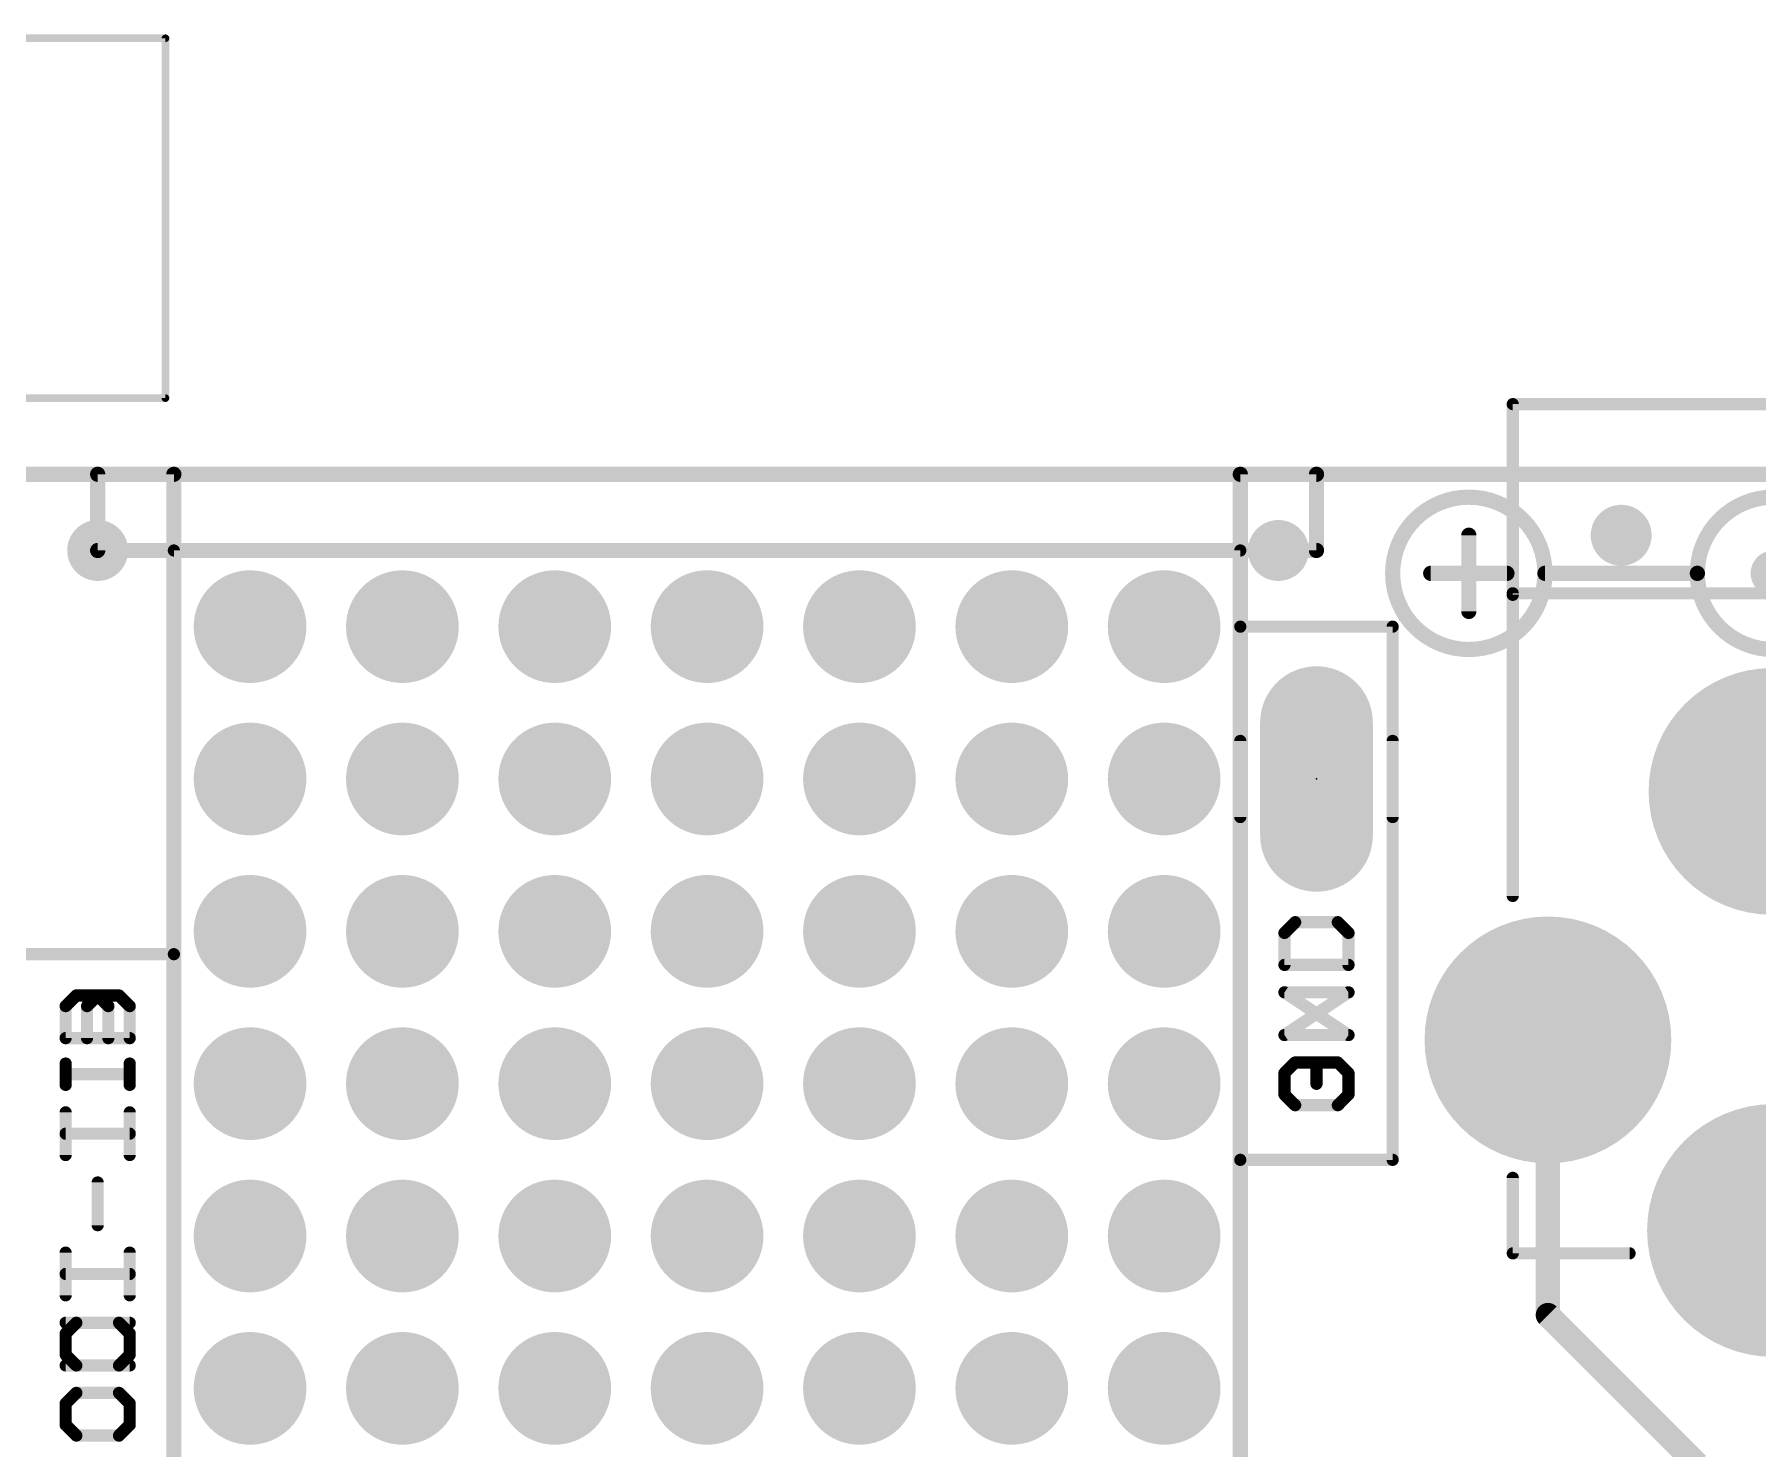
# Model space of a CAD drawing. Extents: x 0 to 108, y -11 to 121.
# Drawn here: x 23.08 to 51.8, y 94.25 to 117.82 of the extents above; entities that cross this region are included whole.
import ezdxf

# ---------------------------------------------------------------- set-up
doc = ezdxf.new("R2010")
doc.units = 0
for name, color, linetype in [('1', 12, 'CONTINUOUS'), ('17', 110, 'CONTINUOUS'), ('18', 110, 'CONTINUOUS'), ('20', 53, 'CONTINUOUS'), ('21', 41, 'CONTINUOUS'), ('22', 40, 'CONTINUOUS'), ('23', 53, 'CONTINUOUS'), ('51', 53, 'CONTINUOUS')]:
    doc.layers.add(name, color=color, linetype=linetype)

# ---------------------------------------------------------------- blocks, each defined once
blk = doc.blocks.new('RECT')
blk.add_solid([(-0.5, -0.5), (0.5, -0.5), (-0.5, 0.5), (0.5, 0.5)])
blk = doc.blocks.new('ROUNDP')
at = {"const_width": 0.5}
blk.add_lwpolyline([(0, -0.25, 1), (0, 0.25, 1), (0, -0.25)], format="xyb", dxfattribs=at)
blk = doc.blocks.new('LONGP100')
at = {"const_width": 1}
blk.add_lwpolyline([(-0.5, 0), (0.5, 0)], dxfattribs=at)
at = {"const_width": 0.5}
for points in [[(-0.5, 0.25, 1), (-0.5, -0.25)], [(0.5, -0.25, 1), (0.5, 0.25)]]:
    blk.add_lwpolyline(points, format="xyb", dxfattribs=at)
blk = doc.blocks.new('ROUNDV')
at = {"const_width": 0.5}
blk.add_lwpolyline([(0, -0.25, 1), (0, 0.25, 1), (0, -0.25)], format="xyb", dxfattribs=at)

msp = doc.modelspace()

# ---------------------------------------------------------------- linework, layer by layer
at = {"layer": '1'}
for points, const_width in [([(25.4, 110.49), (8.1461, 110.49)], 0.254), ([(24.13, 109.22), (24.13, 110.49)], 0.254), ([(24.13, 110.49), (44.45, 110.49)], 0.254), ([(25.4, 88.9), (25.4, 110.49)], 0.254), ([(76.944, 110.49), (43.18, 110.49)], 0.254), ([(43.18, 110.49), (43.18, 88.9)], 0.254), ([(44.45, 110.49), (44.45, 109.22)], 0.254), ([(44.45, 109.22), (24.13, 109.22)], 0.254), ([(48.3084, 101.06), (48.3084, 96.4716)], 0.4064), ([(48.3084, 96.4716), (50.8, 93.98)], 0.4064)]:
    msp.add_lwpolyline(points, dxfattribs=dict(at, const_width=const_width))
for points, const_width in [([(24.1935, 110.49, 1), (24.0665, 110.49)], 0.127), ([(24.13, 110.5535, 1), (24.13, 110.4265)], 0.127), ([(25.4635, 110.49, 1), (25.3365, 110.49)], 0.127), ([(25.4, 110.4265, 1), (25.4, 110.5535)], 0.127), ([(43.18, 110.5535, 1), (43.18, 110.4265)], 0.127), ([(43.2435, 110.49, 1), (43.1165, 110.49)], 0.127), ([(44.5135, 110.49, 1), (44.3865, 110.49)], 0.127), ([(44.45, 110.4265, 1), (44.45, 110.5535)], 0.127), ([(24.13, 109.2835, 1), (24.13, 109.1565)], 0.127), ([(24.0665, 109.22, 1), (24.1935, 109.22)], 0.127), ([(44.3865, 109.22, 1), (44.5135, 109.22)], 0.127), ([(44.45, 109.1565, 1), (44.45, 109.2835)], 0.127), ([(48.41, 101.06, 1), (48.2068, 101.06)], 0.2032), ([(48.2068, 96.4716, 1), (48.41, 96.4716)], 0.2032), ([(48.3802, 96.5434, 1), (48.2366, 96.3998)], 0.2032)]:
    msp.add_lwpolyline(points, format="xyb", dxfattribs=dict(at, const_width=const_width))
at = {"layer": '20', "const_width": 0.2032}
msp.add_lwpolyline([(8.1461, 110.49), (76.944, 110.49)], dxfattribs=at)
at = {"layer": '21', "const_width": 0.2032}
for points in [[(25.4, 102.489), (25.4, 109.22)], [(25.4, 109.22), (43.18, 109.22)], [(43.18, 109.22), (43.18, 107.95)], [(47.7224, 108.506), (47.7224, 103.46)], [(56.4176, 108.506), (47.7224, 108.506)], [(43.18, 107.95), (43.18, 99.06)], [(43.18, 107.95), (45.72, 107.95)], [(45.72, 99.06), (45.72, 107.95)], [(43.18, 106.045), (43.18, 104.775)], [(45.72, 106.045), (45.72, 104.775)], [(44.0936, 103.022), (43.9157, 102.8441)], [(43.9157, 102.8441), (43.9157, 102.3102)], [(44.8055, 103.022), (44.0936, 103.022)], [(44.9834, 102.8441), (44.8055, 103.022)], [(44.9834, 102.3102), (44.9834, 102.8441)], [(25.4, 102.489), (22.86, 102.489)], [(25.4, 91.44), (25.4, 102.489)], [(43.9157, 102.3102), (44.9834, 102.3102)], [(23.5957, 101.623), (23.7736, 101.801)], [(23.5957, 101.0892), (23.5957, 101.623)], [(23.7736, 101.801), (24.1295, 101.801)], [(24.1295, 101.801), (24.3075, 101.623)], [(24.3075, 101.623), (24.3075, 101.0892)], [(43.9157, 101.1408), (44.9834, 101.8526)], [(44.9834, 101.8526), (43.9157, 101.8526)], [(24.6634, 101.0892), (23.5957, 101.0892)], [(44.9834, 101.1408), (43.9157, 101.1408)], [(23.5957, 100.3096), (23.5957, 100.6655)], [(24.6634, 100.4875), (23.5957, 100.4875)], [(24.6634, 100.3096), (24.6634, 100.6655)], [(44.0936, 100.6832), (43.9157, 100.5053)], [(43.9157, 100.5053), (43.9157, 100.1494)], [(44.8055, 100.6832), (44.4495, 100.6832)], [(44.4495, 100.6832), (44.4495, 100.3273)], [(44.9834, 100.5053), (44.8055, 100.6832)], [(44.9834, 100.1494), (44.9834, 100.5053)], [(43.9157, 100.1494), (44.0936, 99.9714)], [(44.0936, 99.9714), (44.8055, 99.9714)], [(44.8055, 99.9714), (44.9834, 100.1494)], [(23.5957, 99.1402), (23.5957, 99.852)], [(24.6634, 99.4961), (23.5957, 99.4961)], [(43.18, 99.06), (43.18, 93.98)], [(43.18, 99.06), (45.72, 99.06)], [(47.7224, 97.5012), (47.7224, 98.76)], [(24.1295, 97.9708), (24.1295, 98.6826)], [(23.5957, 96.8014), (23.5957, 97.5132)], [(47.7224, 97.5012), (49.67, 97.5012)], [(24.6634, 97.1573), (23.5957, 97.1573)], [(24.4855, 96.3438), (23.5957, 96.3438)], [(24.6634, 96.1659), (24.4855, 96.3438)], [(24.6634, 95.8099), (24.6634, 96.1659)], [(23.5957, 95.632), (24.4855, 95.632)], [(24.4855, 95.632), (24.6634, 95.8099)], [(23.7736, 95.1744), (23.5957, 94.9965)], [(23.5957, 94.9965), (23.5957, 94.6406)], [(24.4855, 95.1744), (23.7736, 95.1744)], [(24.6634, 94.9965), (24.4855, 95.1744)], [(24.6634, 94.6406), (24.6634, 94.9965)], [(23.5957, 94.6406), (23.7736, 94.4626)], [(23.7736, 94.4626), (24.4855, 94.4626)], [(24.4855, 94.4626), (24.6634, 94.6406)]]:
    msp.add_lwpolyline(points, dxfattribs=at)
at = {"layer": '21', "const_width": 0.1016}
for points in [[(25.4508, 109.22, 1), (25.3492, 109.22)], [(25.4, 109.2708, 1), (25.4, 109.1692)], [(43.2308, 109.22, 1), (43.1292, 109.22)], [(43.18, 109.1692, 1), (43.18, 109.2708)], [(47.7732, 108.506, 1), (47.6716, 108.506)], [(47.7224, 108.5568, 1), (47.7224, 108.4552)], [(43.2308, 107.95, 1), (43.1292, 107.95)], [(43.18, 108.0008, 1), (43.18, 107.8992)], [(45.7708, 107.95, 1), (45.6692, 107.95)], [(45.72, 107.8992, 1), (45.72, 108.0008)], [(43.1292, 107.95, 1), (43.2308, 107.95)], [(43.2308, 106.045, 1), (43.1292, 106.045)], [(45.7708, 106.045, 1), (45.6692, 106.045)], [(43.1292, 104.775, 1), (43.2308, 104.775)], [(45.6692, 104.775, 1), (45.7708, 104.775)], [(47.6716, 103.46, 1), (47.7732, 103.46)], [(43.9665, 102.8441, 1), (43.8649, 102.8441)], [(43.8798, 102.88, 1), (43.9516, 102.8081)], [(44.0936, 103.0728, 1), (44.0936, 102.9712)], [(44.1296, 102.9861, 1), (44.0577, 103.0579)], [(44.8414, 103.0579, 1), (44.7695, 102.9861)], [(44.8055, 102.9712, 1), (44.8055, 103.0728)], [(45.0342, 102.8441, 1), (44.9326, 102.8441)], [(44.9475, 102.8081, 1), (45.0193, 102.88)], [(25.4508, 102.489, 1), (25.3492, 102.489)], [(25.4, 102.4382, 1), (25.4, 102.5398)], [(25.3492, 102.489, 1), (25.4508, 102.489)], [(43.9157, 102.361, 1), (43.9157, 102.2594)], [(43.8649, 102.3102, 1), (43.9665, 102.3102)], [(44.9326, 102.3102, 1), (45.0342, 102.3102)], [(44.9834, 102.2594, 1), (44.9834, 102.361)], [(23.6465, 101.623, 1), (23.5449, 101.623)], [(23.5598, 101.659, 1), (23.6316, 101.5871)], [(23.7736, 101.8518, 1), (23.7736, 101.7502)], [(23.8096, 101.7651, 1), (23.7377, 101.8369)], [(24.1655, 101.8369, 1), (24.0936, 101.7651)], [(24.1295, 101.7502, 1), (24.1295, 101.8518)], [(24.3583, 101.623, 1), (24.2567, 101.623)], [(24.2716, 101.5871, 1), (24.3434, 101.659)], [(43.9157, 101.9034, 1), (43.9157, 101.8018)], [(45.0116, 101.8103, 1), (44.9552, 101.8949)], [(44.9834, 101.8018, 1), (44.9834, 101.9034)], [(23.5957, 101.14, 1), (23.5957, 101.0384)], [(23.5449, 101.0892, 1), (23.6465, 101.0892)], [(24.2567, 101.0892, 1), (24.3583, 101.0892)], [(24.6634, 101.0384, 1), (24.6634, 101.14)], [(43.9157, 101.1916, 1), (43.9157, 101.09)], [(43.8875, 101.1831, 1), (43.9439, 101.0985)], [(44.9834, 101.09, 1), (44.9834, 101.1916)], [(23.6465, 100.6655, 1), (23.5449, 100.6655)], [(23.5957, 100.5383, 1), (23.5957, 100.4367)], [(24.7142, 100.6655, 1), (24.6126, 100.6655)], [(24.6634, 100.4367, 1), (24.6634, 100.5383)], [(43.9665, 100.5053, 1), (43.8649, 100.5053)], [(43.8798, 100.5412, 1), (43.9516, 100.4693)], [(44.1296, 100.6473, 1), (44.0577, 100.7191)], [(44.4495, 100.734, 1), (44.4495, 100.6324)], [(44.5003, 100.6832, 1), (44.3987, 100.6832)], [(44.8414, 100.7191, 1), (44.7695, 100.6473)], [(44.8055, 100.6324, 1), (44.8055, 100.734)], [(45.0342, 100.5053, 1), (44.9326, 100.5053)], [(44.9475, 100.4693, 1), (45.0193, 100.5412)], [(23.5449, 100.3096, 1), (23.6465, 100.3096)], [(24.6126, 100.3096, 1), (24.7142, 100.3096)], [(44.3987, 100.3273, 1), (44.5003, 100.3273)], [(43.9516, 100.1853, 1), (43.8798, 100.1134)], [(43.8649, 100.1494, 1), (43.9665, 100.1494)], [(44.0936, 100.0222, 1), (44.0936, 99.9206)], [(44.0577, 99.9355, 1), (44.1296, 100.0073)], [(44.7695, 100.0073, 1), (44.8414, 99.9355)], [(44.8055, 99.9206, 1), (44.8055, 100.0222)], [(44.9326, 100.1494, 1), (45.0342, 100.1494)], [(45.0193, 100.1134, 1), (44.9475, 100.1853)], [(23.6465, 99.852, 1), (23.5449, 99.852)], [(23.5957, 99.5469, 1), (23.5957, 99.4453)], [(24.6634, 99.4453, 1), (24.6634, 99.5469)], [(23.5449, 99.1402, 1), (23.6465, 99.1402)], [(43.2308, 99.06, 1), (43.1292, 99.06)], [(43.18, 99.1108, 1), (43.18, 99.0092)], [(43.1292, 99.06, 1), (43.2308, 99.06)], [(45.6692, 99.06, 1), (45.7708, 99.06)], [(45.72, 99.0092, 1), (45.72, 99.1108)], [(47.7732, 98.76, 1), (47.6716, 98.76)], [(24.1803, 98.6826, 1), (24.0787, 98.6826)], [(24.0787, 97.9708, 1), (24.1803, 97.9708)], [(23.6465, 97.5132, 1), (23.5449, 97.5132)], [(47.7224, 97.552, 1), (47.7224, 97.4504)], [(47.6716, 97.5012, 1), (47.7732, 97.5012)], [(49.67, 97.4504, 1), (49.67, 97.552)], [(23.5957, 97.2081, 1), (23.5957, 97.1065)], [(24.6634, 97.1065, 1), (24.6634, 97.2081)], [(23.5449, 96.8014, 1), (23.6465, 96.8014)], [(23.5957, 96.3946, 1), (23.5957, 96.293)], [(24.5214, 96.3797, 1), (24.4495, 96.3079)], [(24.4855, 96.293, 1), (24.4855, 96.3946)], [(24.7142, 96.1659, 1), (24.6126, 96.1659)], [(24.6275, 96.1299, 1), (24.6993, 96.2018)], [(23.5957, 95.6828, 1), (23.5957, 95.5812)], [(24.4495, 95.6679, 1), (24.5214, 95.5961)], [(24.4855, 95.5812, 1), (24.4855, 95.6828)], [(24.6126, 95.8099, 1), (24.7142, 95.8099)], [(24.6993, 95.774, 1), (24.6275, 95.8459)], [(23.6465, 94.9965, 1), (23.5449, 94.9965)], [(23.7736, 95.2252, 1), (23.7736, 95.1236)], [(23.8096, 95.1385, 1), (23.7377, 95.2103)], [(24.5214, 95.2103, 1), (24.4495, 95.1385)], [(24.4855, 95.1236, 1), (24.4855, 95.2252)], [(24.7142, 94.9965, 1), (24.6126, 94.9965)], [(23.5598, 95.0324, 1), (23.6316, 94.9605)], [(24.6275, 94.9605, 1), (24.6993, 95.0324)], [(23.6316, 94.6765, 1), (23.5598, 94.6046)], [(23.5449, 94.6406, 1), (23.6465, 94.6406)], [(23.7736, 94.5134, 1), (23.7736, 94.4118)], [(23.7377, 94.4267, 1), (23.8096, 94.4985)], [(24.4495, 94.4985, 1), (24.5214, 94.4267)], [(24.4855, 94.4118, 1), (24.4855, 94.5134)], [(24.6126, 94.6406, 1), (24.7142, 94.6406)], [(24.6993, 94.6046, 1), (24.6275, 94.6765)]]:
    msp.add_lwpolyline(points, format="xyb", dxfattribs=at)
at = {"layer": '22'}
for points, const_width in [([(46.99, 107.569, 1), (46.99, 110.109, 1), (46.99, 107.569)], 0.254), ([(52.07, 110.109, 0.4142), (50.8, 108.839)], 0.254), ([(47.0535, 109.474, 1), (46.9265, 109.474)], 0.127), ([(25.4, 109.2708, 1), (25.4, 109.1692)], 0.1016), ([(25.4508, 109.22, 1), (25.3492, 109.22)], 0.1016), ([(43.2308, 109.22, 1), (43.1292, 109.22)], 0.1016), ([(43.18, 109.1692, 1), (43.18, 109.2708)], 0.1016), ([(52.07, 108.6485, 1), (52.07, 109.0295, 1), (52.07, 108.6485)], 0.381), ([(46.355, 108.9025, 1), (46.355, 108.7755)], 0.127), ([(47.625, 108.7755, 1), (47.625, 108.9025)], 0.127), ([(48.26, 108.9025, 1), (48.26, 108.7755)], 0.127), ([(50.8, 108.839, 0.4142), (52.07, 107.569)], 0.254), ([(50.8635, 108.839, 1), (50.7365, 108.839)], 0.127), ([(50.7365, 108.839, 1), (50.8635, 108.839)], 0.127), ([(50.8, 108.7755, 1), (50.8, 108.9025)], 0.127), ([(43.2308, 107.95, 1), (43.1292, 107.95)], 0.1016), ([(43.18, 108.0008, 1), (43.18, 107.8992)], 0.1016), ([(45.7708, 107.95, 1), (45.6692, 107.95)], 0.1016), ([(45.72, 107.8992, 1), (45.72, 108.0008)], 0.1016), ([(46.9265, 108.204, 1), (47.0535, 108.204)], 0.127), ([(43.1292, 107.95, 1), (43.2308, 107.95)], 0.1016), ([(43.9674, 102.8441, 1), (43.8658, 102.8441)], 0.1016), ([(43.8807, 102.88, 1), (43.9525, 102.8081)], 0.1016), ([(44.0946, 103.0728, 1), (44.0946, 102.9712)], 0.1016), ([(44.1305, 102.9861, 1), (44.0586, 103.0579)], 0.1016), ([(44.8423, 103.0579, 1), (44.7704, 102.9861)], 0.1016), ([(44.8064, 102.9712, 1), (44.8064, 103.0728)], 0.1016), ([(45.0351, 102.8441, 1), (44.9335, 102.8441)], 0.1016), ([(44.9484, 102.8081, 1), (45.0202, 102.88)], 0.1016), ([(25.4508, 102.489, 1), (25.3492, 102.489)], 0.1016), ([(25.4, 102.4382, 1), (25.4, 102.5398)], 0.1016), ([(25.3492, 102.489, 1), (25.4508, 102.489)], 0.1016), ([(43.9166, 102.361, 1), (43.9166, 102.2594)], 0.1016), ([(43.8658, 102.3102, 1), (43.9674, 102.3102)], 0.1016), ([(44.9335, 102.3102, 1), (45.0351, 102.3102)], 0.1016), ([(44.9843, 102.2594, 1), (44.9843, 102.361)], 0.1016), ([(24.0033, 101.623, 1), (23.9017, 101.623)], 0.1016), ([(23.9166, 101.659, 1), (23.9884, 101.5871)], 0.1016), ([(24.1305, 101.8518, 1), (24.1305, 101.7502)], 0.1016), ([(24.1664, 101.7651, 1), (24.0945, 101.8369)], 0.1016), ([(24.5223, 101.8369, 1), (24.4504, 101.7651)], 0.1016), ([(24.4864, 101.7502, 1), (24.4864, 101.8518)], 0.1016), ([(24.7151, 101.623, 1), (24.6135, 101.623)], 0.1016), ([(24.6284, 101.5871, 1), (24.7002, 101.659)], 0.1016), ([(43.9448, 101.8949, 1), (43.8884, 101.8103)], 0.1016), ([(43.9166, 101.9034, 1), (43.9166, 101.8018)], 0.1016), ([(44.9843, 101.8018, 1), (44.9843, 101.9034)], 0.1016), ([(23.5966, 101.14, 1), (23.5966, 101.0384)], 0.1016), ([(23.9017, 101.0892, 1), (24.0033, 101.0892)], 0.1016), ([(24.6135, 101.0892, 1), (24.7151, 101.0892)], 0.1016), ([(24.6643, 101.0384, 1), (24.6643, 101.14)], 0.1016), ([(43.9166, 101.1916, 1), (43.9166, 101.09)], 0.1016), ([(44.9561, 101.0985, 1), (45.0125, 101.1831)], 0.1016), ([(44.9843, 101.09, 1), (44.9843, 101.1916)], 0.1016), ([(23.6474, 100.6655, 1), (23.5458, 100.6655)], 0.1016), ([(23.5966, 100.5383, 1), (23.5966, 100.4367)], 0.1016), ([(24.7151, 100.6655, 1), (24.6135, 100.6655)], 0.1016), ([(24.6643, 100.4367, 1), (24.6643, 100.5383)], 0.1016), ([(43.9674, 100.5053, 1), (43.8658, 100.5053)], 0.1016), ([(43.8807, 100.5412, 1), (43.9525, 100.4693)], 0.1016), ([(44.0946, 100.734, 1), (44.0946, 100.6324)], 0.1016), ([(44.1305, 100.6473, 1), (44.0586, 100.7191)], 0.1016), ([(44.5013, 100.6832, 1), (44.3997, 100.6832)], 0.1016), ([(44.4505, 100.6324, 1), (44.4505, 100.734)], 0.1016), ([(44.8423, 100.7191, 1), (44.7704, 100.6473)], 0.1016), ([(45.0351, 100.5053, 1), (44.9335, 100.5053)], 0.1016), ([(44.9484, 100.4693, 1), (45.0202, 100.5412)], 0.1016), ([(23.5458, 100.3096, 1), (23.6474, 100.3096)], 0.1016), ([(24.6135, 100.3096, 1), (24.7151, 100.3096)], 0.1016), ([(44.3997, 100.3273, 1), (44.5013, 100.3273)], 0.1016), ([(43.9525, 100.1853, 1), (43.8807, 100.1134)], 0.1016), ([(43.8658, 100.1494, 1), (43.9674, 100.1494)], 0.1016), ([(44.0946, 100.0222, 1), (44.0946, 99.9206)], 0.1016), ([(44.0586, 99.9355, 1), (44.1305, 100.0073)], 0.1016), ([(44.7704, 100.0073, 1), (44.8423, 99.9355)], 0.1016), ([(44.8064, 99.9206, 1), (44.8064, 100.0222)], 0.1016), ([(44.9335, 100.1494, 1), (45.0351, 100.1494)], 0.1016), ([(45.0202, 100.1134, 1), (44.9484, 100.1853)], 0.1016), ([(24.7151, 99.852, 1), (24.6135, 99.852)], 0.1016), ([(23.5966, 99.5469, 1), (23.5966, 99.4453)], 0.1016), ([(24.6643, 99.4453, 1), (24.6643, 99.5469)], 0.1016), ([(24.6135, 99.1402, 1), (24.7151, 99.1402)], 0.1016), ([(43.2308, 99.06, 1), (43.1292, 99.06)], 0.1016), ([(43.18, 99.1108, 1), (43.18, 99.0092)], 0.1016), ([(43.1292, 99.06, 1), (43.2308, 99.06)], 0.1016), ([(45.6692, 99.06, 1), (45.7708, 99.06)], 0.1016), ([(45.72, 99.0092, 1), (45.72, 99.1108)], 0.1016), ([(24.1813, 98.6826, 1), (24.0797, 98.6826)], 0.1016), ([(24.0797, 97.9708, 1), (24.1813, 97.9708)], 0.1016), ([(24.7151, 97.5132, 1), (24.6135, 97.5132)], 0.1016), ([(23.5966, 97.2081, 1), (23.5966, 97.1065)], 0.1016), ([(24.6643, 97.1065, 1), (24.6643, 97.2081)], 0.1016), ([(24.6135, 96.8014, 1), (24.7151, 96.8014)], 0.1016), ([(23.6474, 96.1659, 1), (23.5458, 96.1659)], 0.1016), ([(23.5607, 96.2018, 1), (23.6325, 96.1299)], 0.1016), ([(23.7746, 96.3946, 1), (23.7746, 96.293)], 0.1016), ([(23.8105, 96.3079, 1), (23.7386, 96.3797)], 0.1016), ([(24.6643, 96.293, 1), (24.6643, 96.3946)], 0.1016), ([(23.6325, 95.8459, 1), (23.5607, 95.774)], 0.1016), ([(23.5458, 95.8099, 1), (23.6474, 95.8099)], 0.1016), ([(23.7746, 95.6828, 1), (23.7746, 95.5812)], 0.1016), ([(23.7386, 95.5961, 1), (23.8105, 95.6679)], 0.1016), ([(24.6643, 95.5812, 1), (24.6643, 95.6828)], 0.1016), ([(23.6474, 94.9965, 1), (23.5458, 94.9965)], 0.1016), ([(23.7746, 95.2252, 1), (23.7746, 95.1236)], 0.1016), ([(23.8105, 95.1385, 1), (23.7386, 95.2103)], 0.1016), ([(24.5223, 95.2103, 1), (24.4504, 95.1385)], 0.1016), ([(24.4864, 95.1236, 1), (24.4864, 95.2252)], 0.1016), ([(24.7151, 94.9965, 1), (24.6135, 94.9965)], 0.1016), ([(23.5607, 95.0324, 1), (23.6325, 94.9605)], 0.1016), ([(24.6284, 94.9605, 1), (24.7002, 95.0324)], 0.1016), ([(23.6325, 94.6765, 1), (23.5607, 94.6046)], 0.1016), ([(23.5458, 94.6406, 1), (23.6474, 94.6406)], 0.1016), ([(23.7746, 94.5134, 1), (23.7746, 94.4118)], 0.1016), ([(23.7386, 94.4267, 1), (23.8105, 94.4985)], 0.1016), ([(24.4504, 94.4985, 1), (24.5223, 94.4267)], 0.1016), ([(24.4864, 94.4118, 1), (24.4864, 94.5134)], 0.1016), ([(24.6135, 94.6406, 1), (24.7151, 94.6406)], 0.1016), ([(24.7002, 94.6046, 1), (24.6284, 94.6765)], 0.1016)]:
    msp.add_lwpolyline(points, format="xyb", dxfattribs=dict(at, const_width=const_width))
for points, const_width in [([(46.99, 109.474), (46.99, 108.204)], 0.254), ([(43.18, 109.22), (25.4, 109.22)], 0.2032), ([(25.4, 109.22), (25.4, 102.489)], 0.2032), ([(43.18, 107.95), (43.18, 109.22)], 0.2032), ([(47.625, 108.839), (46.355, 108.839)], 0.254), ([(50.8, 108.839), (48.26, 108.839)], 0.254), ([(43.18, 99.06), (43.18, 107.95)], 0.2032), ([(45.72, 107.95), (43.18, 107.95)], 0.2032), ([(45.72, 99.06), (45.72, 107.95)], 0.2032), ([(43.9166, 102.8441), (44.0946, 103.022)], 0.2032), ([(43.9166, 102.3102), (43.9166, 102.8441)], 0.2032), ([(44.0946, 103.022), (44.8064, 103.022)], 0.2032), ([(44.8064, 103.022), (44.9843, 102.8441)], 0.2032), ([(44.9843, 102.8441), (44.9843, 102.3102)], 0.2032), ([(22.86, 102.489), (25.4, 102.489)], 0.2032), ([(25.4, 91.44), (25.4, 102.489)], 0.2032), ([(44.9843, 102.3102), (43.9166, 102.3102)], 0.2032), ([(24.1305, 101.801), (23.9525, 101.623)], 0.2032), ([(23.9525, 101.623), (23.9525, 101.0892)], 0.2032), ([(24.4864, 101.801), (24.1305, 101.801)], 0.2032), ([(24.6643, 101.623), (24.4864, 101.801)], 0.2032), ([(24.6643, 101.0892), (24.6643, 101.623)], 0.2032), ([(44.9843, 101.1408), (43.9166, 101.8526)], 0.2032), ([(43.9166, 101.8526), (44.9843, 101.8526)], 0.2032), ([(23.5966, 101.0892), (24.6643, 101.0892)], 0.2032), ([(43.9166, 101.1408), (44.9843, 101.1408)], 0.2032), ([(23.5966, 100.3096), (23.5966, 100.6655)], 0.2032), ([(23.5966, 100.4875), (24.6643, 100.4875)], 0.2032), ([(24.6643, 100.3096), (24.6643, 100.6655)], 0.2032), ([(43.9166, 100.5053), (44.0946, 100.6832)], 0.2032), ([(43.9166, 100.1494), (43.9166, 100.5053)], 0.2032), ([(44.0946, 100.6832), (44.4505, 100.6832)], 0.2032), ([(44.4505, 100.6832), (44.4505, 100.3273)], 0.2032), ([(44.8064, 100.6832), (44.9843, 100.5053)], 0.2032), ([(44.9843, 100.5053), (44.9843, 100.1494)], 0.2032), ([(44.0946, 99.9714), (43.9166, 100.1494)], 0.2032), ([(44.8064, 99.9714), (44.0946, 99.9714)], 0.2032), ([(44.9843, 100.1494), (44.8064, 99.9714)], 0.2032), ([(24.6643, 99.1402), (24.6643, 99.852)], 0.2032), ([(23.5966, 99.4961), (24.6643, 99.4961)], 0.2032), ([(43.18, 93.98), (43.18, 99.06)], 0.2032), ([(45.72, 99.06), (43.18, 99.06)], 0.2032), ([(24.1305, 97.9708), (24.1305, 98.6826)], 0.2032), ([(24.6643, 96.8014), (24.6643, 97.5132)], 0.2032), ([(23.5966, 97.1573), (24.6643, 97.1573)], 0.2032), ([(23.5966, 96.1659), (23.7746, 96.3438)], 0.2032), ([(23.5966, 95.8099), (23.5966, 96.1659)], 0.2032), ([(23.7746, 96.3438), (24.6643, 96.3438)], 0.2032), ([(23.7746, 95.632), (23.5966, 95.8099)], 0.2032), ([(24.6643, 95.632), (23.7746, 95.632)], 0.2032), ([(23.5966, 94.9965), (23.7746, 95.1744)], 0.2032), ([(23.5966, 94.6406), (23.5966, 94.9965)], 0.2032), ([(23.7746, 95.1744), (24.4864, 95.1744)], 0.2032), ([(24.4864, 95.1744), (24.6643, 94.9965)], 0.2032), ([(24.6643, 94.9965), (24.6643, 94.6406)], 0.2032), ([(23.7746, 94.4626), (23.5966, 94.6406)], 0.2032), ([(24.4864, 94.4626), (23.7746, 94.4626)], 0.2032), ([(24.6643, 94.6406), (24.4864, 94.4626)], 0.2032)]:
    msp.add_lwpolyline(points, dxfattribs=dict(at, const_width=const_width))
at = {"layer": '23'}
msp.add_point((44.45, 105.41), dxfattribs=at)
at = {"layer": '51'}
for points, const_width in [([(25.26, 117.76), (7.76, 117.76)], 0.127), ([(25.26, 117.76), (25.26, 111.76)], 0.127), ([(25.26, 111.76), (7.76, 111.76)], 0.127), ([(47.7224, 111.66), (47.7224, 108.4806)], 0.2032), ([(47.7224, 111.66), (56.4176, 111.66)], 0.2032)]:
    msp.add_lwpolyline(points, dxfattribs=dict(at, const_width=const_width))
for points, const_width in [([(25.2918, 117.76, 1), (25.2283, 117.76)], 0.0635), ([(25.26, 117.7283, 1), (25.26, 117.7918)], 0.0635), ([(25.2283, 111.76, 1), (25.2918, 111.76)], 0.0635), ([(25.26, 111.7283, 1), (25.26, 111.7918)], 0.0635), ([(47.7732, 111.66, 1), (47.6716, 111.66)], 0.1016), ([(47.7224, 111.7108, 1), (47.7224, 111.6092)], 0.1016), ([(47.6716, 108.4806, 1), (47.7732, 108.4806)], 0.1016)]:
    msp.add_lwpolyline(points, format="xyb", dxfattribs=dict(at, const_width=const_width))

# ---------------------------------------------------------------- block references
at = {"layer": '17'}
for name, p, xscale, yscale, rotation in [('ROUNDP', (26.67, 107.95), 1.8796, 1.8796, 180), ('ROUNDP', (29.21, 107.95), 1.8796, 1.8796, 180), ('ROUNDP', (31.75, 107.95), 1.8796, 1.8796, 180), ('ROUNDP', (34.29, 107.95), 1.8796, 1.8796, 180), ('ROUNDP', (36.83, 107.95), 1.8796, 1.8796, 180), ('ROUNDP', (39.37, 107.95), 1.8796, 1.8796, 180), ('ROUNDP', (41.91, 107.95), 1.8796, 1.8796, 180), ('LONGP100', (44.45, 105.41), 1.8796, 1.8796, 90), ('ROUNDP', (52.0446, 105.203), 4.1148, 4.1148, 180), ('ROUNDP', (26.67, 105.41), 1.8796, 1.8796, 180), ('ROUNDP', (29.21, 105.41), 1.8796, 1.8796, 180), ('ROUNDP', (31.75, 105.41), 1.8796, 1.8796, 180), ('ROUNDP', (34.29, 105.41), 1.8796, 1.8796, 180), ('ROUNDP', (36.83, 105.41), 1.8796, 1.8796, 180), ('ROUNDP', (39.37, 105.41), 1.8796, 1.8796, 180), ('ROUNDP', (41.91, 105.41), 1.8796, 1.8796, 180), ('ROUNDP', (26.67, 102.87), 1.8796, 1.8796, 180), ('ROUNDP', (29.21, 102.87), 1.8796, 1.8796, 180), ('ROUNDP', (31.75, 102.87), 1.8796, 1.8796, 180), ('ROUNDP', (34.29, 102.87), 1.8796, 1.8796, 180), ('ROUNDP', (36.83, 102.87), 1.8796, 1.8796, 180), ('ROUNDP', (39.37, 102.87), 1.8796, 1.8796, 180), ('ROUNDP', (41.91, 102.87), 1.8796, 1.8796, 180), ('ROUNDP', (48.3084, 101.06), 4.1148, 4.1148, 270), ('ROUNDP', (26.67, 100.33), 1.8796, 1.8796, 180), ('ROUNDP', (29.21, 100.33), 1.8796, 1.8796, 180), ('ROUNDP', (31.75, 100.33), 1.8796, 1.8796, 180), ('ROUNDP', (34.29, 100.33), 1.8796, 1.8796, 180), ('ROUNDP', (36.83, 100.33), 1.8796, 1.8796, 180), ('ROUNDP', (39.37, 100.33), 1.8796, 1.8796, 180), ('ROUNDP', (41.91, 100.33), 1.8796, 1.8796, 180), ('ROUNDP', (52.07, 97.8822), 4.216, 4.216, 180), ('ROUNDP', (26.67, 97.79), 1.8796, 1.8796, 180), ('ROUNDP', (29.21, 97.79), 1.8796, 1.8796, 180), ('ROUNDP', (31.75, 97.79), 1.8796, 1.8796, 180), ('ROUNDP', (34.29, 97.79), 1.8796, 1.8796, 180), ('ROUNDP', (36.83, 97.79), 1.8796, 1.8796, 180), ('ROUNDP', (39.37, 97.79), 1.8796, 1.8796, 180), ('ROUNDP', (41.91, 97.79), 1.8796, 1.8796, 180), ('ROUNDP', (26.67, 95.25), 1.8796, 1.8796, 180), ('ROUNDP', (29.21, 95.25), 1.8796, 1.8796, 180), ('ROUNDP', (31.75, 95.25), 1.8796, 1.8796, 180), ('ROUNDP', (34.29, 95.25), 1.8796, 1.8796, 180), ('ROUNDP', (36.83, 95.25), 1.8796, 1.8796, 180), ('ROUNDP', (39.37, 95.25), 1.8796, 1.8796, 180), ('ROUNDP', (41.91, 95.25), 1.8796, 1.8796, 180)]:
    msp.add_blockref(name, p, dxfattribs=dict(at, xscale=xscale, yscale=yscale, rotation=rotation))
at = {"layer": '18', "xscale": 1.016, "yscale": 1.016}
for p in [(49.53, 109.474), (49.53, 109.474), (24.13, 109.22), (24.13, 109.22), (43.815, 109.22), (43.815, 109.22)]:
    msp.add_blockref('ROUNDV', p, dxfattribs=at)
at = {"layer": '51'}
for p, xscale, yscale, rotation in [((26.67, 107.95), 0.508, 0.508, 90), ((29.21, 107.95), 0.508, 0.508, 90), ((31.75, 107.95), 0.508, 0.508, 90), ((34.29, 107.95), 0.508, 0.508, 90), ((36.83, 107.95), 0.508, 0.508, 90), ((39.37, 107.95), 0.508, 0.508, 90), ((41.91, 107.95), 0.508, 0.508, 90), ((26.67, 105.41), 0.508, 0.508, 90), ((29.21, 105.41), 0.508, 0.508, 90), ((31.75, 105.41), 0.508, 0.508, 90), ((34.29, 105.41), 0.508, 0.508, 90), ((36.83, 105.41), 0.508, 0.508, 90), ((39.37, 105.41), 0.508, 0.508, 90), ((41.91, 105.41), 0.508, 0.508, 90), ((52.07, 104.2289), 0.2794, 2.4384, 270), ((26.67, 102.87), 0.508, 0.508, 90), ((29.21, 102.87), 0.508, 0.508, 90), ((31.75, 102.87), 0.508, 0.508, 90), ((34.29, 102.87), 0.508, 0.508, 90), ((36.83, 102.87), 0.508, 0.508, 90), ((39.37, 102.87), 0.508, 0.508, 90), ((41.91, 102.87), 0.508, 0.508, 90), ((26.67, 100.33), 0.508, 0.508, 90), ((29.21, 100.33), 0.508, 0.508, 90), ((31.75, 100.33), 0.508, 0.508, 90), ((34.29, 100.33), 0.508, 0.508, 90), ((36.83, 100.33), 0.508, 0.508, 90), ((39.37, 100.33), 0.508, 0.508, 90), ((41.91, 100.33), 0.508, 0.508, 90), ((52.0573, 98.1202), 0.4572, 2.921, 270), ((26.67, 97.79), 0.508, 0.508, 90), ((29.21, 97.79), 0.508, 0.508, 90), ((31.75, 97.79), 0.508, 0.508, 90), ((34.29, 97.79), 0.508, 0.508, 90), ((36.83, 97.79), 0.508, 0.508, 90), ((39.37, 97.79), 0.508, 0.508, 90), ((41.91, 97.79), 0.508, 0.508, 90), ((26.67, 95.25), 0.508, 0.508, 90), ((29.21, 95.25), 0.508, 0.508, 90), ((31.75, 95.25), 0.508, 0.508, 90), ((34.29, 95.25), 0.508, 0.508, 90), ((36.83, 95.25), 0.508, 0.508, 90), ((39.37, 95.25), 0.508, 0.508, 90), ((41.91, 95.25), 0.508, 0.508, 90)]:
    msp.add_blockref('RECT', p, dxfattribs=dict(at, xscale=xscale, yscale=yscale, rotation=rotation))
for p, xscale, yscale in [((44.45, 105.41), 0.508, 0.508), ((47.4599, 101.0666), 0.2794, 2.4384)]:
    msp.add_blockref('RECT', p, dxfattribs=dict(at, xscale=xscale, yscale=yscale))

doc.saveas('drawing.dxf')
